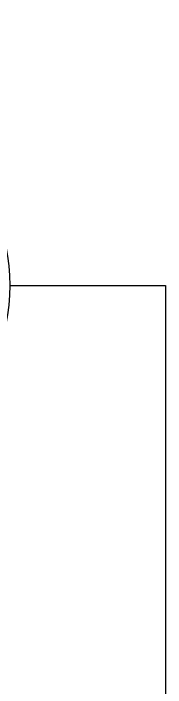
# Model space of a CAD drawing. Header units: millimetres. Extents: x 1073475 to 2890243, y -1340830 to -367733.
# Drawn here: x 2057444 to 2057848, y -376249 to -374451 of the extents above; entities that cross this region are included whole.
import ezdxf

# ---------------------------------------------------------------- set-up
doc = ezdxf.new("R2010")
doc.units = ezdxf.units.MM
doc.header["$LTSCALE"] = 50
doc.linetypes.add('PHANTOM', pattern=[63.5, 31.75, -6.35, 6.35, -6.35, 6.35, -6.35])
doc.layers.add('단면', color=4, linetype='Continuous')

# ---------------------------------------------------------------- blocks, each defined once
blk = doc.blocks.new('A$C070F4A8E')
at = {"layer": '단면'}
h = blk.add_hatch(color=256, dxfattribs=at)
h.paths.add_polyline_path([(-1074.3, 302.3), (-1376.6, 0), (-1074.3, -302.3, -0.414214)])
h.paths.add_polyline_path([(-772.1, 604.6), (-1074.3, 302.3, -0.198912), (-772.1, 427.5)])
h.paths.add_polyline_path([(-772.1, -427.5, -0.198912), (-1074.3, -302.3), (-772.1, -604.6)])
for p, q in [((-344.6, 0), (0, 0)), ((0, 0), (0, -844.8))]:
    blk.add_line(p, q, dxfattribs=at)
blk.add_lwpolyline([(-772.1, -427.5), (-772.1, -604.6), (-1376.6, 0), (-772.1, 604.6), (-772.1, 427.5)], dxfattribs=at)
at = {"layer": '단면', "extrusion": (0, 0, -1)}
blk.add_ellipse((-772.1, 0), major_axis=(0.6, 427.5), ratio=1, start_param=4.711077, end_param=10.994262, dxfattribs=at)

msp = doc.modelspace()

# ---------------------------------------------------------------- linework, layer by layer
at = {"layer": '단면', "linetype": 'PHANTOM', "ltscale": 0.5}
msp.add_line((2057848.4, -376190.2), (2057848.4, -382652.5), dxfattribs=at)

# ---------------------------------------------------------------- block references
at = {"layer": '단면', "xscale": 1.2, "yscale": 1.2, "zscale": 1.2}
msp.add_blockref('A$C070F4A8E', (2057848.4, -375176.4), dxfattribs=at)

doc.saveas('drawing.dxf')
